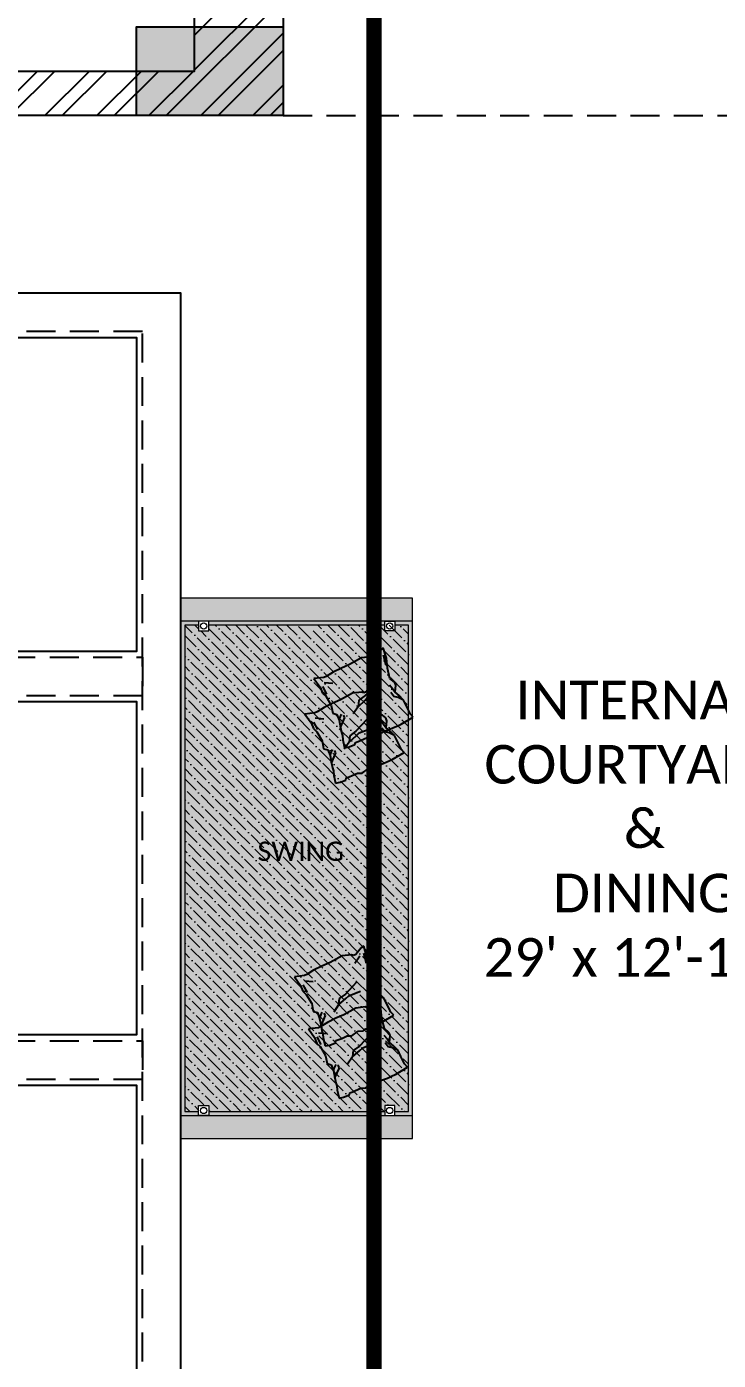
# Model space of a CAD drawing. Header units: millimetres. Extents: x -620 to 17580, y -3355 to 14690.
# Drawn here: x 6575 to 8367, y 5420 to 8875 of the extents above; entities that cross this region are included whole.
import ezdxf

# ---------------------------------------------------------------- set-up
doc = ezdxf.new("R2010")
doc.units = ezdxf.units.MM
doc.header["$LTSCALE"] = 150
doc.linetypes.add('DASHED', pattern=[0.75, 0.5, -0.25])
for name, color, linetype in [('ad-Column', 3, 'Continuous'), ('ad-Column Hatch', 125, 'Continuous'), ('ad-Elevation 10', 8, 'Continuous'), ('ad-Furniture', 8, 'Continuous'), ('ad-Text main', 7, 'Continuous'), ('ad-Wall', 240, 'Continuous'), ('ad-Wall hatch', 8, 'Continuous')]:
    doc.layers.add(name, color=color, linetype=linetype)
doc.layers.add('ad-Glass Sectionline', color=140, linetype='Continuous', true_color=0x00bfff)
doc.layers.add('ad-Primary Roof', color=5, linetype='Continuous', true_color=0x0000ff)
doc.styles.get("Standard").update_dxf_attribs({"font": 'calibril.ttf'})

# ---------------------------------------------------------------- blocks, each defined once
blk = doc.blocks.new('zw$3849')
at = {"layer": 'ad-Text main', "insert": (8158.2, 6797.1), "char_height": 100, "width": 968.486, "attachment_point": 5, "bg_fill": 2}
blk.add_mtext("INTERNAL ^JCOURTYARD^J &^J DINING\\P29' x 12'-10''", dxfattribs=at)
blk = doc.blocks.new('zw$42B5')
at = {"layer": 'ad-Wall hatch', "transparency": 33554610}
h = blk.add_hatch(dxfattribs=at)
h.set_pattern_fill('ANSI32', color=256, scale=10)
h.set_pattern_definition([(45, (-1040635.14, 674820.02), (-67.351921, 67.351921), []), (45, (-1040590.24, 674820.02), (-67.351921, 67.351921), [])])
h.paths.add_polyline_path([(12120, 13620), (12120, 10220), (11890, 10220), (11890, 13390), (7240, 13390), (7240, 8645), (4245, 8645), (4245, 8875), (4445, 8875), (4445, 9370), (4560, 9370), (4560, 8760), (7010, 8760), (7010, 10500), (6360, 10500), (6360, 10615), (7010, 10615), (7010, 13390), (4560, 13390), (4560, 10615), (5560, 10615), (5560, 10500), (4445, 10500), (4445, 13390), (230, 13390), (230, 8875), (3345, 8875), (3345, 8645), (3060, 8645), (3060, 4745), (3345, 4745), (3345, 4515), (230, 4515), (230, 230), (4995, 230), (4995, 3130), (6060, 3130), (6060, 3015), (5110, 3015), (5110, 230), (8310, 230), (8310, 3015), (6860, 3015), (6860, 3130), (8310, 3130), (8310, 4630), (5110, 4630), (5110, 3930), (4995, 3930), (4995, 4515), (4245, 4515), (4245, 4745), (8540, 4745), (8540, 230), (9240, 230), (9240, 0), (0, 0), (0, 4745), (2830, 4745), (2830, 8645), (0, 8645), (0, 13620)])
at = {"layer": 'ad-Wall'}
for points in [[(7240, 13390), (7240, 8645), (4245, 8645), (4245, 8875)], [(4560, 9370), (4560, 8760), (7010, 8760), (7010, 10500)]]:
    blk.add_lwpolyline(points, dxfattribs=at)
blk = doc.blocks.new('1625E_Roof Plan')
at = {"layer": 'ad-Primary Roof', "linetype": 'DASHED', "ltscale": 2, "const_width": 40}
blk.add_lwpolyline([(7475, 9770), (7475, 2255)], dxfattribs=at)
blk = doc.blocks.new('zw$6AA0')
at = {"layer": 'ad-Column Hatch', "transparency": 33554687}
h = blk.add_hatch(color=256, dxfattribs=at)
h.dxf.hatch_style = 1
h.paths.add_polyline_path([(0, -230), (380, -230), (380, 0), (0, 0)])
at = {"layer": 'ad-Column'}
blk.add_lwpolyline([(0, -230), (380, -230), (380, 0), (0, 0)], close=True, dxfattribs=at)
blk = doc.blocks.new('1625E_Columns')
at = {"layer": 'ad-Column', "xscale": -1, "rotation": 359.9999999999997}
blk.add_blockref('zw$6AA0', (7240, 8875), dxfattribs=at)
blk = doc.blocks.new('zw$2978')
at = {"layer": 'ad-Furniture'}
for p, q in [((-315, 315), (-315, 1740)), ((-285, 285), (-285, 1740)), ((-315, 315), (-2450, 315)), ((-285, 285), (-2450, 285))]:
    blk.add_line(p, q, dxfattribs=at)
for points in [[(0, 1740), (-600, 1740), (-600, 600), (-2450, 600), (-2450, 0), (0, 0)], [(-550, 1695), (-550, 1665), (-50, 1665), (-50, 1695)], [(-550, 1625), (-550, 1595), (-50, 1595), (-50, 1625)], [(-550, 1555), (-550, 1525), (-50, 1475), (-50, 1505)], [(-550, 1425), (-550, 1395), (-50, 1395), (-50, 1425)], [(-550, 1355), (-550, 1325), (-50, 1325), (-50, 1355)], [(-550, 1285), (-550, 1255), (-50, 1255), (-50, 1285)], [(-550, 1215), (-550, 1185), (-50, 1185), (-50, 1215)], [(-550, 1145), (-550, 1115), (-50, 1115), (-50, 1145)], [(-550, 1100), (-550, 1070), (-50, 1020), (-50, 1050)], [(-550, 970), (-550, 940), (-50, 940), (-50, 970)], [(-550, 900), (-550, 870), (-50, 870), (-50, 900)], [(-550, 830), (-550, 800), (-50, 800), (-50, 830)], [(-550, 785), (-550, 755), (-50, 705), (-50, 735)], [(-550, 655), (-550, 625), (-50, 625), (-50, 655)], [(-550, 585), (-550, 555), (-50, 555), (-50, 585)], [(-2355, 50), (-2325, 50), (-2325, 550), (-2355, 550)], [(-2285, 50), (-2255, 50), (-2255, 550), (-2285, 550)], [(-2215, 50), (-2185, 50), (-2185, 550), (-2215, 550)], [(-2170, 50), (-2140, 50), (-2090, 550), (-2120, 550)], [(-2040, 50), (-2010, 50), (-2010, 550), (-2040, 550)], [(-1970, 50), (-1940, 50), (-1940, 550), (-1970, 550)], [(-1900, 50), (-1870, 50), (-1870, 550), (-1900, 550)], [(-1855, 50), (-1825, 50), (-1775, 550), (-1805, 550)], [(-1725, 50), (-1695, 50), (-1695, 550), (-1725, 550)], [(-1655, 50), (-1625, 50), (-1625, 550), (-1655, 550)], [(-1585, 50), (-1555, 50), (-1555, 550), (-1585, 550)], [(-1540, 50), (-1510, 50), (-1460, 550), (-1490, 550)], [(-1410, 50), (-1380, 50), (-1380, 550), (-1410, 550)], [(-1340, 50), (-1310, 50), (-1310, 550), (-1340, 550)], [(-1270, 50), (-1240, 50), (-1240, 550), (-1270, 550)], [(-1197.7, 50), (-1167.7, 50), (-1167.7, 550), (-1197.7, 550)], [(-1152.7, 50), (-1122.7, 50), (-1072.7, 550), (-1102.7, 550)], [(-1022.7, 50), (-992.7, 50), (-992.7, 550), (-1022.7, 550)], [(-952.7, 50), (-922.7, 50), (-922.7, 550), (-952.7, 550)], [(-882.7, 50), (-852.7, 50), (-852.7, 550), (-882.7, 550)], [(-810.5, 50), (-780.5, 50), (-780.5, 550), (-810.5, 550)], [(-765.5, 50), (-735.5, 50), (-685.5, 550), (-715.5, 550)]]:
    blk.add_lwpolyline(points, close=True, dxfattribs=at)
blk = doc.blocks.new('zw$140E')
at = {"layer": 'ad-Furniture', "linetype": 'ByBlock'}
for p, q in [((-211.8, 241.6), (-223.2, 224.5)), ((-183.3, 246.4), (-213.7, 222.6)), ((-188.1, 255.9), (-211.8, 241.6)), ((-154.8, 289.1), (-188.1, 255.9)), ((-164.3, 241.6), (-161.5, 203.6)), ((-142.5, 246.4), (-154.8, 289.1)), ((-135.8, 236.9), (-142.5, 246.4)), ((-112.1, 210.3), (-135.8, 236.9)), ((-292.6, 181.8), (-294.5, 162.8)), ((-259.3, 194.1), (-292.6, 181.8)), ((-283.1, 179.9), (-283.1, 179.9)), ((-223.2, 224.5), (-259.3, 194.1)), ((-88.3, 177), (-112.1, 210.3)), ((-382.8, 122.9), (-401.8, 118.1)), ((-370.5, 129.5), (-382.8, 122.9)), ((-349.6, 137.1), (-370.5, 129.5)), ((-318.2, 148.5), (-349.6, 137.1)), ((-349.6, 137.1), (-302.1, 124.8)), ((-294.5, 162.8), (-318.2, 148.5)), ((-318.2, 148.5), (-308.7, 146.6)), ((-308.7, 146.6), (-289.7, 141.9)), ((-302.1, 124.8), (-292.6, 132.4)), ((-66.5, 143.8), (-88.3, 177)), ((-28.5, 96.3), (-66.5, 143.8)), ((-401.8, 118.1), (-435.1, 103.9)), ((-435.1, 103.9), (-427.5, 84.9)), ((-435.1, 103.9), (-435.1, 103.9)), ((-427.5, 84.9), (-413.2, 61.1)), ((-413.2, 61.1), (-403.7, 61.1)), ((-403.7, 61.1), (-397.1, 48.8)), ((-245.1, 75.4), (-280.2, 91.5)), ((-216.6, 77.3), (-245.1, 75.4)), ((-245.1, 75.4), (-211.8, 48.8)), ((-192.8, 53.5), (-216.6, 77.3)), ((-17.1, 56.4), (-28.5, 96.3)), ((-397.1, 48.8), (-389.5, 37.4)), ((-389.5, 37.4), (-375.2, 15.5)), ((-375.2, 15.5), (-370.5, -5.4)), ((-375.2, 15.5), (-375.2, 15.5)), ((-211.8, 48.8), (-197.6, 37.4)), ((-197.6, 37.4), (-175.7, 1.3)), ((-133, 13.6), (-192.8, 53.5)), ((-175.7, 1.3), (-169.1, -10.1)), ((-17.1, 18.4), (-52.2, 34.5)), ((0, 4.1), (-42.7, -14.9)), ((-19, 46.9), (-17.1, 56.4)), ((-12.3, 37.4), (-19, 46.9)), ((20.9, 18.4), (-12.3, 37.4)), ((-12.3, -13), (30.4, 8.9)), ((30.4, 8.9), (20.9, 18.4)), ((-370.5, -5.4), (-346.7, -29.1)), ((-346.7, -29.1), (-340.1, -51)), ((-346.7, -29.1), (-346.7, -29.1)), ((-340.1, -51), (-332.5, -57.6)), ((-332.5, -57.6), (-325.8, -69)), ((-173.8, -73.8), (-159.6, -57.6)), ((-126.3, -46.2), (-140.6, -62.4)), ((-112.1, -67.1), (-97.8, -43.4)), ((-97.8, -43.4), (-55.1, -24.4)), ((-55.1, -24.4), (-12.3, -13)), ((-325.8, -69), (-311.6, -92.8)), ((-311.6, -92.8), (-297.3, -114.6)), ((-297.3, -114.6), (-289.7, -126)), ((-183.3, -119.4), (-175.7, -92.8)), ((-183.3, -119.4), (-166.2, -95.6)), ((-175.7, -92.8), (-173.8, -73.8)), ((-166.2, -95.6), (-154.8, -76.6)), ((-140.6, -62.4), (-154.8, -76.6)), ((-154.8, -76.6), (-123.5, -73.8)), ((-123.5, -73.8), (-112.1, -67.1)), ((-289.7, -126), (-249.8, -173.5)), ((-249.8, -173.5), (-237.5, -157.4)), ((-237.5, -157.4), (-226.1, -149.8)), ((-226.1, -149.8), (-204.2, -133.6)), ((-204.2, -133.6), (-183.3, -119.4))]:
    blk.add_line(p, q, dxfattribs=at)
blk = doc.blocks.new('zw$B417')
at = {"layer": 'ad-Furniture', "lineweight": 5, "ltscale": 1.8, "transparency": 33554559}
h = blk.add_hatch(color=256, dxfattribs=at)
h.dxf.hatch_style = 1
h.paths.add_polyline_path([(-640, 300), (-700, 300), (-700, -300), (-640, -300)])
h = blk.add_hatch(color=256, dxfattribs=at)
h.dxf.hatch_style = 1
h.paths.add_polyline_path([(640, 300), (-640, 300), (-640, 254.3), (-630, 254.3), (-630, 290), (630, 290), (630, 254.3), (640, 254.3)])
h.paths.add_polyline_path([(-630, 227.9), (-640, 227.9), (-640, -227.9), (-630, -227.9)])
h.paths.add_polyline_path([(-630, -254.3), (-640, -254.3), (-640, -300), (640, -300), (640, -254.3), (630, -254.3), (630, -290), (-630, -290)])
h.paths.add_polyline_path([(640, 227.9), (630, 227.9), (630, -227.9), (640, -227.9)])
h = blk.add_hatch(color=256, dxfattribs=at)
h.dxf.hatch_style = 1
h.paths.add_polyline_path([(630, 227.9), (614.7, 227.9), (614.7, 254.3), (630, 254.3), (630, 290), (-630, 290), (-630, 254.3), (-614.7, 254.3), (-614.7, 227.9), (-630, 227.9), (-630, -227.9), (-614.7, -227.9), (-614.7, -254.3), (-630, -254.3), (-630, -290), (630, -290), (630, -254.3), (614.7, -254.3), (614.7, -227.9), (630, -227.9)])
at = {"layer": 'ad-Furniture', "lineweight": 5, "ltscale": 0.1, "transparency": 33554585}
h = blk.add_hatch(dxfattribs=at)
h.set_pattern_fill('ANSI36', color=256, scale=150)
h.set_pattern_definition([(45, (-630, -90), (9.9437, 36.4602), [46.875, -9.375, 0, -9.375])])
h.paths.add_polyline_path([(-630, -227.9), (-614.7, -227.9), (-614.7, -254.3), (-630, -254.3), (-630, -290), (630, -290), (630, -54.3), (614.7, -54.3), (614.7, -27.9), (630, -27.9), (630, 227.9), (614.7, 227.9), (614.7, 254.3), (630, 254.3), (630, 290), (-630, 290), (-630, 254.3), (-614.7, 254.3), (-614.7, 227.9), (-630, 227.9)])
at = {"layer": 'ad-Furniture', "lineweight": 5, "ltscale": 1.8, "transparency": 33554559}
h = blk.add_hatch(color=256, dxfattribs=at)
h.dxf.hatch_style = 1
h.paths.add_polyline_path([(700, 300), (640, 300), (640, -300), (700, -300)])
at = {"layer": 'ad-Furniture', "lineweight": 13, "ltscale": 1.8}
for p, q in [((-700, 300), (-700, -300)), ((700, 300), (-700, 300)), ((-640, 300), (-640, -300)), ((640, -300), (640, 300)), ((700, -300), (700, 300)), ((-700, -300), (700, -300))]:
    blk.add_line(p, q, dxfattribs=at)
at = {"layer": 'ad-Furniture', "lineweight": 5, "ltscale": 1.8}
for points in [[(630, 254.3), (630, 290), (-630, 290), (-630, 254.3)], [(-630, 227.9), (-630, -227.9)], [(630, -227.9), (630, 227.9)], [(-630, -254.3), (-630, -290), (630, -290), (630, -254.3)]]:
    blk.add_lwpolyline(points, dxfattribs=at)
for points in [[(-640, 254.3), (-614.7, 254.3), (-614.7, 227.9), (-640, 227.9)], [(640, 254.3), (614.7, 254.3), (614.7, 227.9), (640, 227.9)], [(-640, -254.3), (-614.7, -254.3), (-614.7, -227.9), (-640, -227.9)], [(640, -254.3), (614.7, -254.3), (614.7, -227.9), (640, -227.9)]]:
    blk.add_lwpolyline(points, close=True, dxfattribs=at)
for centre in [(-627.3, 241.1), (627.3, 241.1), (-627.3, -241.1), (627.3, -241.1)]:
    blk.add_circle(centre, 8.08, dxfattribs=at)
at = {"layer": 'ad-Furniture', "xscale": 0.5837352507875139, "yscale": 0.5837352507875139, "zscale": 0.5837352507875139, "rotation": 350.4651055958084}
for p in [(-219.9, -175.7), (460.6, -202.7), (-354.9, -211.7), (552.4, -226.1)]:
    blk.add_blockref('zw$140E', p, dxfattribs=at)
at = {"layer": 'ad-Furniture', "insert": (43.8, -10.5), "char_height": 50, "width": 284.463, "attachment_point": 5, "rotation": 270}
blk.add_mtext('SWING', dxfattribs=at)
blk = doc.blocks.new('zw$EEF9')
at = {"layer": 'ad-Glass Sectionline'}
for points in [[(-28.2, -34.6), (28.2, 34.6)], [(-26.8, -5.8), (-3.4, 23.4)], [(-0.3, -27.4), (23.6, 1.4)]]:
    blk.add_lwpolyline(points, dxfattribs=at)
blk = doc.blocks.new('$ZCDB_AUDIT_GENERATED_1E8537')
at = {"layer": 'ad-Elevation 10'}
blk.add_lwpolyline([(0, -2980), (3365, -2980), (3365, 0), (0, 0)], close=True, dxfattribs=at)
at = {"layer": 'ad-Elevation 10', "linetype": 'DASHED'}
for points in [[(100, -2880), (3265, -2880), (3265, -100), (100, -100)], [(1071.7, -100), (1171.7, -100), (1171.7, -2880), (1071.7, -2880)], [(2193.3, -100), (2293.3, -100), (2293.3, -2880), (2193.3, -2880)], [(100, -943.3), (3265, -943.3), (3265, -1043.3), (100, -1043.3)], [(100, -1936.7), (3265, -1936.7), (3265, -2036.7), (100, -2036.7)]]:
    blk.add_lwpolyline(points, close=True, dxfattribs=at)
at = {"layer": 'ad-Glass Sectionline', "transparency": 33554585}
for points in [[(115, -115), (1056.7, -115), (1056.7, -928.3), (115, -928.3)], [(1186.7, -115), (2178.3, -115), (2178.3, -928.3), (1186.7, -928.3)], [(2308.3, -115), (3250, -115), (3250, -928.3), (2308.3, -928.3)], [(115, -1058.3), (1056.7, -1058.3), (1056.7, -1921.7), (115, -1921.7)], [(1186.7, -1058.3), (2178.3, -1058.3), (2178.3, -1921.7), (1186.7, -1921.7)], [(2308.3, -1058.3), (3250, -1058.3), (3250, -1921.7), (2308.3, -1921.7)], [(1056.7, -2051.7), (115, -2051.7), (115, -2865), (1056.7, -2865)], [(1186.7, -2051.7), (2178.3, -2051.7), (2178.3, -2865), (1186.7, -2865)], [(2308.3, -2051.7), (3250, -2051.7), (3250, -2865), (2308.3, -2865)]]:
    blk.add_lwpolyline(points, close=True, dxfattribs=at)
for p in [(585.8, -521.7), (1682.5, -521.7), (2779.2, -521.7), (585.8, -1490), (1682.4, -1488.3), (2779.2, -1490), (585.8, -2458.3), (1682.5, -2458.3), (2779.2, -2458.3)]:
    blk.add_blockref('zw$EEF9', p)
blk = doc.blocks.new('$ZCDB_AUDIT_GENERATED_1E8529')
blk.add_blockref('$ZCDB_AUDIT_GENERATED_1E8537', (0, 0))
blk = doc.blocks.new('zw$2927')
at = {"layer": 'ad-Furniture', "linetype": 'DASHED'}
blk.add_lwpolyline([(-4880, -4975), (-230, -4975)], dxfattribs=at)
at = {"layer": 'ad-Furniture'}
blk.add_blockref('zw$2978', (-5110, -4860), dxfattribs=at)
for name, p, rotation in [('$ZCDB_AUDIT_GENERATED_1E8529', (-8510, -5435), 359.9999999999996), ('zw$B417', (-4845, -6925), 90)]:
    blk.add_blockref(name, p, dxfattribs=dict(at, rotation=rotation))

msp = doc.modelspace()

# ---------------------------------------------------------------- block references
msp.add_blockref('1625E_Roof Plan', (0, 0))

# ---------------------------------------------------------------- next in the draw order: block references
at = {"layer": 'ad-Furniture', "rotation": 360}
msp.add_blockref('zw$2927', (12120, 13620), dxfattribs=at)

# ---------------------------------------------------------------- next in the draw order: block references
at = {"layer": 'ad-Wall'}
msp.add_blockref('zw$42B5', (0, 0), dxfattribs=at)

# ---------------------------------------------------------------- next in the draw order: block references
at = {"layer": 'ad-Text main'}
msp.add_blockref('zw$3849', (0, 0), dxfattribs=at)

# ---------------------------------------------------------------- next in the draw order: block references
msp.add_blockref('1625E_Columns', (0, 0))

doc.saveas('drawing.dxf')
